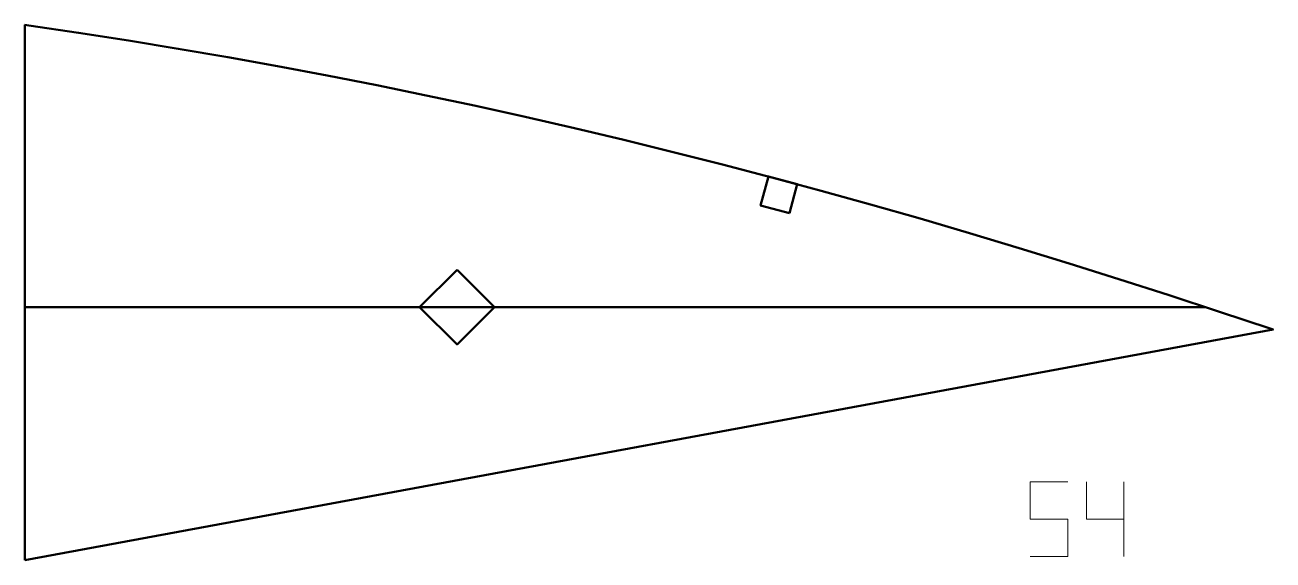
# Model space of a CAD drawing. Header units: metres. Extents: x 344 to 511, y 166 to 238.
import ezdxf

# ---------------------------------------------------------------- set-up
doc = ezdxf.new("R2010")
doc.units = ezdxf.units.M
doc.layers.add('Layer', color=1, linetype='Continuous', lineweight=50)
doc.layers.add('NumLabel', color=1, linetype='Continuous', lineweight=15)

msp = doc.modelspace()

# ---------------------------------------------------------------- linework, layer by layer
at = {"layer": 'Layer', "color": 7}
for p, q in [((344.05, 200), (501.97, 200)), ((395.85, 200), (407.85, 200))]:
    msp.add_line(p, q, dxfattribs=at)
at = {"layer": 'Layer'}
for points in [[(344.05, 166.13), (511.01, 197), (511.01, 197), (510.64, 197.13), (503.86, 199.38), (497.12, 201.59), (490.4, 203.74), (483.72, 205.85), (477.06, 207.9), (470.41, 209.9), (463.79, 211.84), (457.17, 213.73), (450.57, 215.57), (443.97, 217.36), (437.37, 219.09), (430.77, 220.76), (424.17, 222.39), (417.57, 223.96), (410.97, 225.48), (404.36, 226.94), (397.74, 228.35), (391.12, 229.71), (384.49, 231.01), (377.85, 232.26), (371.21, 233.46), (364.56, 234.6), (357.9, 235.69), (351.23, 236.73), (344.56, 237.71), (344.05, 237.78), (344.05, 166.13)], [(446.32, 212.58), (442.46, 213.62), (443.5, 217.48), (447.36, 216.44), (446.32, 212.58)], [(401.85, 205), (406.85, 200), (401.85, 195), (396.85, 200), (401.85, 205)]]:
    msp.add_lwpolyline(points, close=True, dxfattribs=at)
at = {"layer": 'NumLabel', "color": 1}
for points in [[(483.54, 176.59), (478.54, 176.59), (478.54, 171.59), (483.54, 171.59), (483.54, 166.59), (478.54, 166.59)], [(486.04, 176.59), (486.04, 171.59), (491.04, 171.59), (491.04, 176.59), (491.04, 166.59)]]:
    msp.add_lwpolyline(points, dxfattribs=at)

doc.saveas('drawing.dxf')
